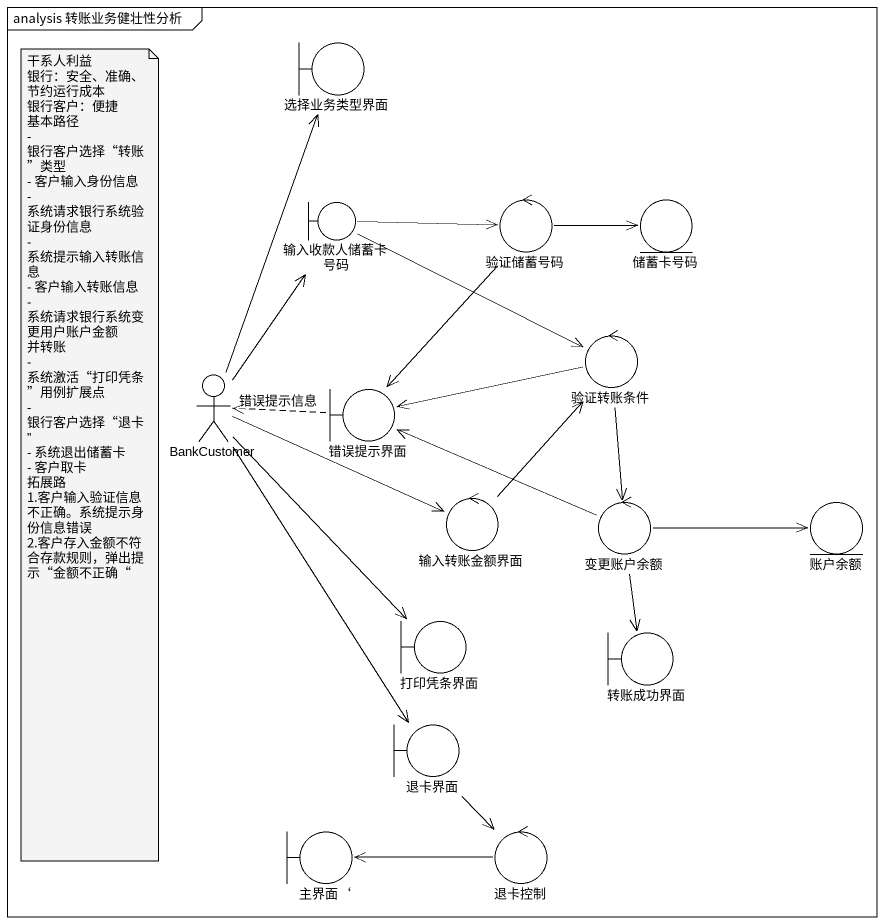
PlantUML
@startuml
mainframe analysis 转账业务健壮性分析
boundary 选择业务类型界面
boundary 输入收款人储蓄卡号码
control 验证储蓄号码
entity 储蓄卡号码
control 验证转账条件
actor BankCustomer
boundary 错误提示界面
control 输入转账金额界面
control 变更账户余额
entity 账户余额
boundary 打印凭条界面
boundary 转账成功界面
boundary 退卡界面
boundary "主界面‘" as 主界面
control 退卡控制
输入收款人储蓄卡号码 -right-> 验证储蓄号码
输入收款人储蓄卡号码 -right-> 验证转账条件
验证储蓄号码 -right-> 储蓄卡号码
验证储蓄号码 --> 错误提示界面
验证转账条件 -left-> 错误提示界面
验证转账条件 --> 变更账户余额
BankCustomer -up-> 选择业务类型界面
BankCustomer -up-> 输入收款人储蓄卡号码
BankCustomer -right-> 输入转账金额界面
BankCustomer --> 打印凭条界面
BankCustomer --> 退卡界面
错误提示界面 .left.> BankCustomer : 错误提示信息
输入转账金额界面 -up-> 验证转账条件
变更账户余额 -left-> 错误提示界面
变更账户余额 -right-> 账户余额
变更账户余额 --> 转账成功界面
退卡界面 --> 退卡控制
退卡控制 -left-> 主界面
note as N1
  干系人利益
  银行：安全、准确、节约运行成本
  银行客户：便捷
  基本路径
  - 银行客户选择“转账”类型
  - 客户输入身份信息
  - 系统请求银行系统验证身份信息
  - 系统提示输入转账信息
  - 客户输入转账信息
  - 系统请求银行系统变更用户账户金额 并转账
  - 系统激活“打印凭条”用例扩展点
  - 银行客户选择“退卡”
  - 系统退出储蓄卡
  - 客户取卡
  拓展路
  1.客户输入验证信息不正确。系统提示身份信息错误
  2.客户存入金额不符合存款规则，弹出提示“金额不正确“
end note
@enduml
